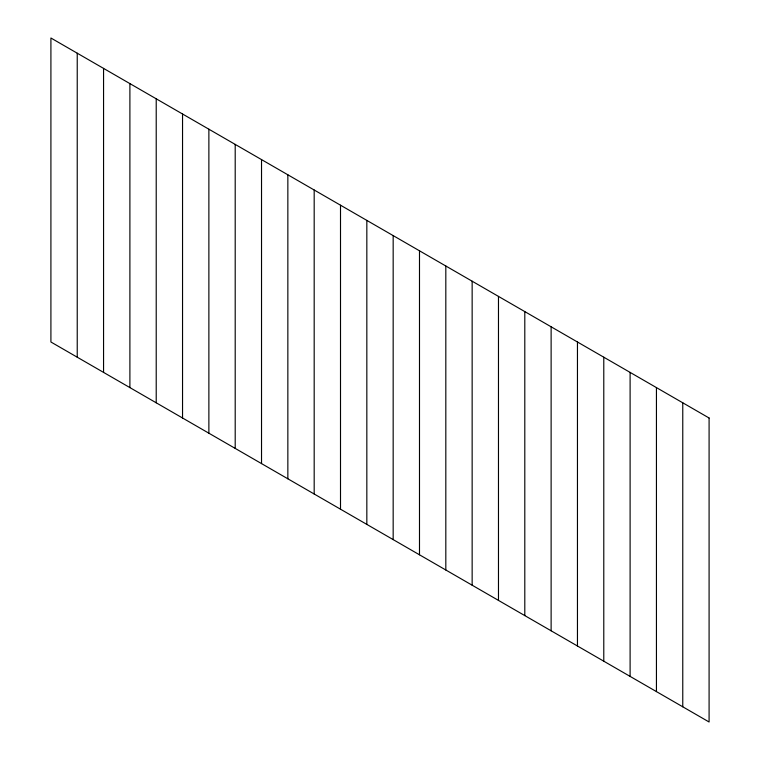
<?xml version="1.0" encoding="UTF-8"?>
<svg xmlns="http://www.w3.org/2000/svg" width="760" height="760" viewBox="0 0 760 760"><rect width="100%" height="100%" fill="white"/><g stroke="black" fill="none" stroke-linecap="round" stroke-linejoin="round"><path stroke-width="1.14" d="M682.765 402.8L682.765 706.8M656.44 387.6L656.44 691.6M630.106 372.4L630.106 676.4M603.782 357.2L603.782 661.2M577.457 342L577.457 646M551.123 326.8L551.123 630.8M524.799 311.6L524.799 615.6M498.475 296.4L498.475 600.4M472.15 281.2L472.15 585.2M445.816 266L445.816 570M419.491 250.8L419.491 554.8M393.167 235.6L393.167 539.6M366.833 220.4L366.833 524.4M340.508 205.2L340.508 509.2M314.184 190L314.184 494M287.85 174.8L287.85 478.8M261.526 159.6L261.526 463.6M235.201 144.4L235.201 448.4M208.876 129.2L208.876 433.2M182.542 114L182.542 418M156.218 98.8L156.218 402.8M129.893 83.6L129.893 387.6M103.559 68.4L103.559 372.4M77.235 53.2L77.235 357.2M709.089 418L50.91 38L50.91 342L709.089 722L709.089 418"/></g></svg>
